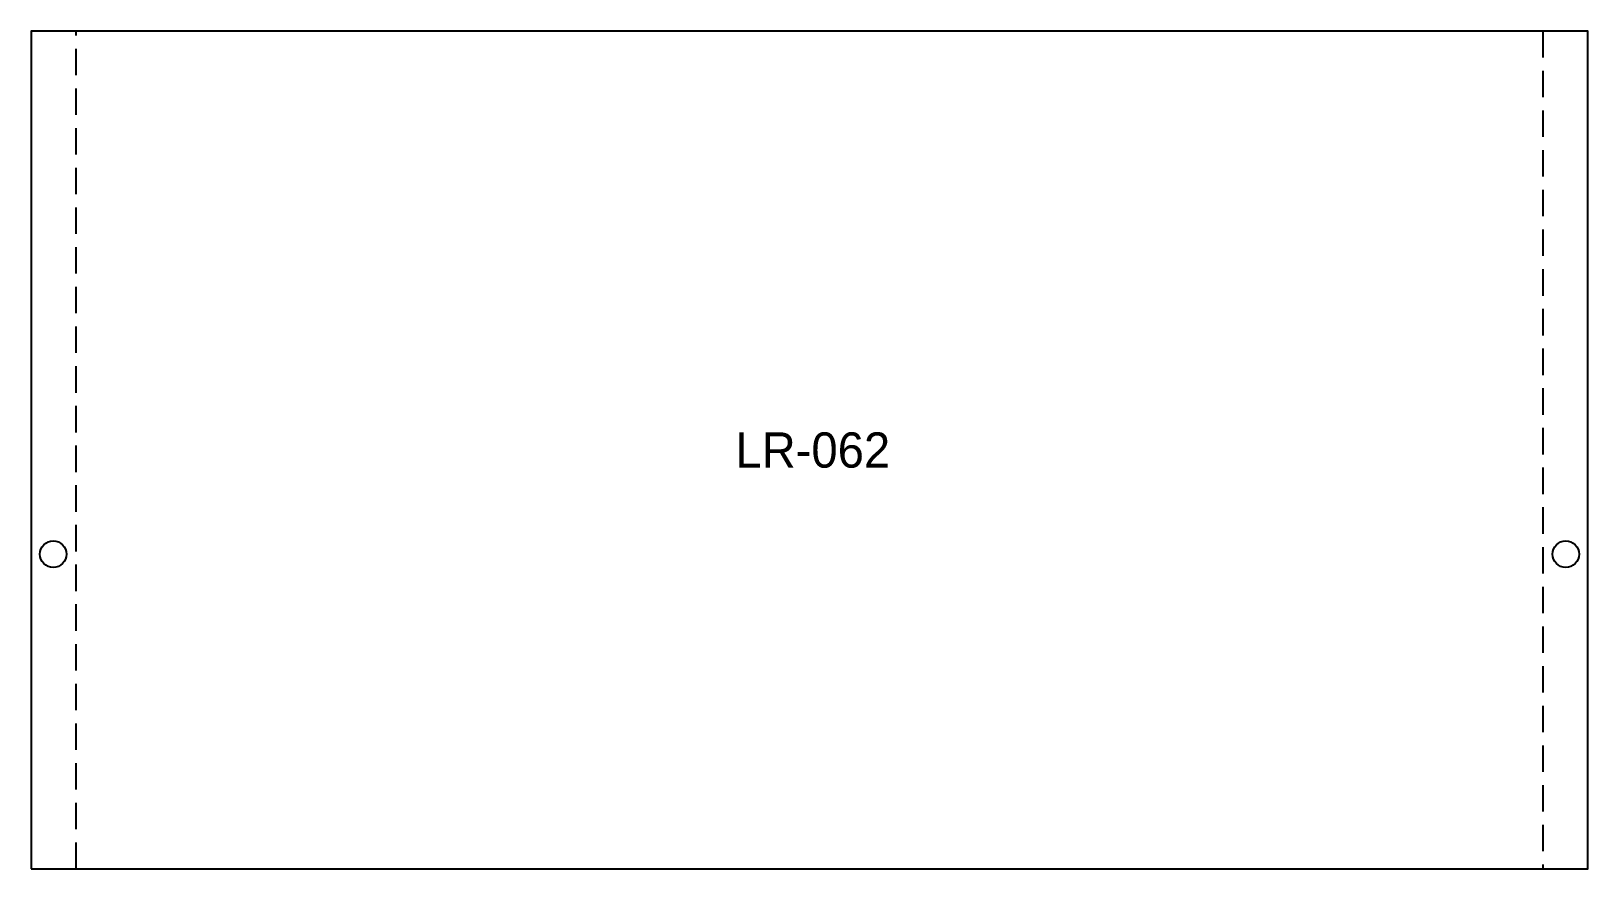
# Model space of a CAD drawing. Header units: millimetres. Extents: x 0 to 353, y 0 to 190.
import ezdxf

# ---------------------------------------------------------------- set-up
doc = ezdxf.new("R2010")
doc.units = ezdxf.units.MM
doc.linetypes.add('DASHED', pattern=[9, 6, -3])
for name, color, linetype in [('CORTE', 7, 'CONTINUOUS'), ('DOBRA_CIMA', 5, 'DASHED'), ('GRAVACAO', 3, 'CONTINUOUS')]:
    doc.layers.add(name, color=color, linetype=linetype)

msp = doc.modelspace()

# ---------------------------------------------------------------- linework, layer by layer
at = {"layer": 'CORTE'}
msp.add_lwpolyline([(0, 0), (352.9221, 0), (352.9221, 190), (0, 190)], close=True, dxfattribs=at)
for centre in [(5, 71.372), (347.9221, 71.372)]:
    msp.add_circle(centre, 3, dxfattribs=at)
at = {"layer": 'DOBRA_CIMA', "linetype": 'DASHED'}
for p, q in [((10.2305, 0), (10.2305, 190)), ((342.6916, 190), (342.6916, 0))]:
    msp.add_line(p, q, dxfattribs=at)

# ---------------------------------------------------------------- texts
at = {"layer": 'GRAVACAO'}
msp.add_text('LR-062', height=8, dxfattribs=at).set_placement((159.6611, 91))

doc.saveas('drawing.dxf')
